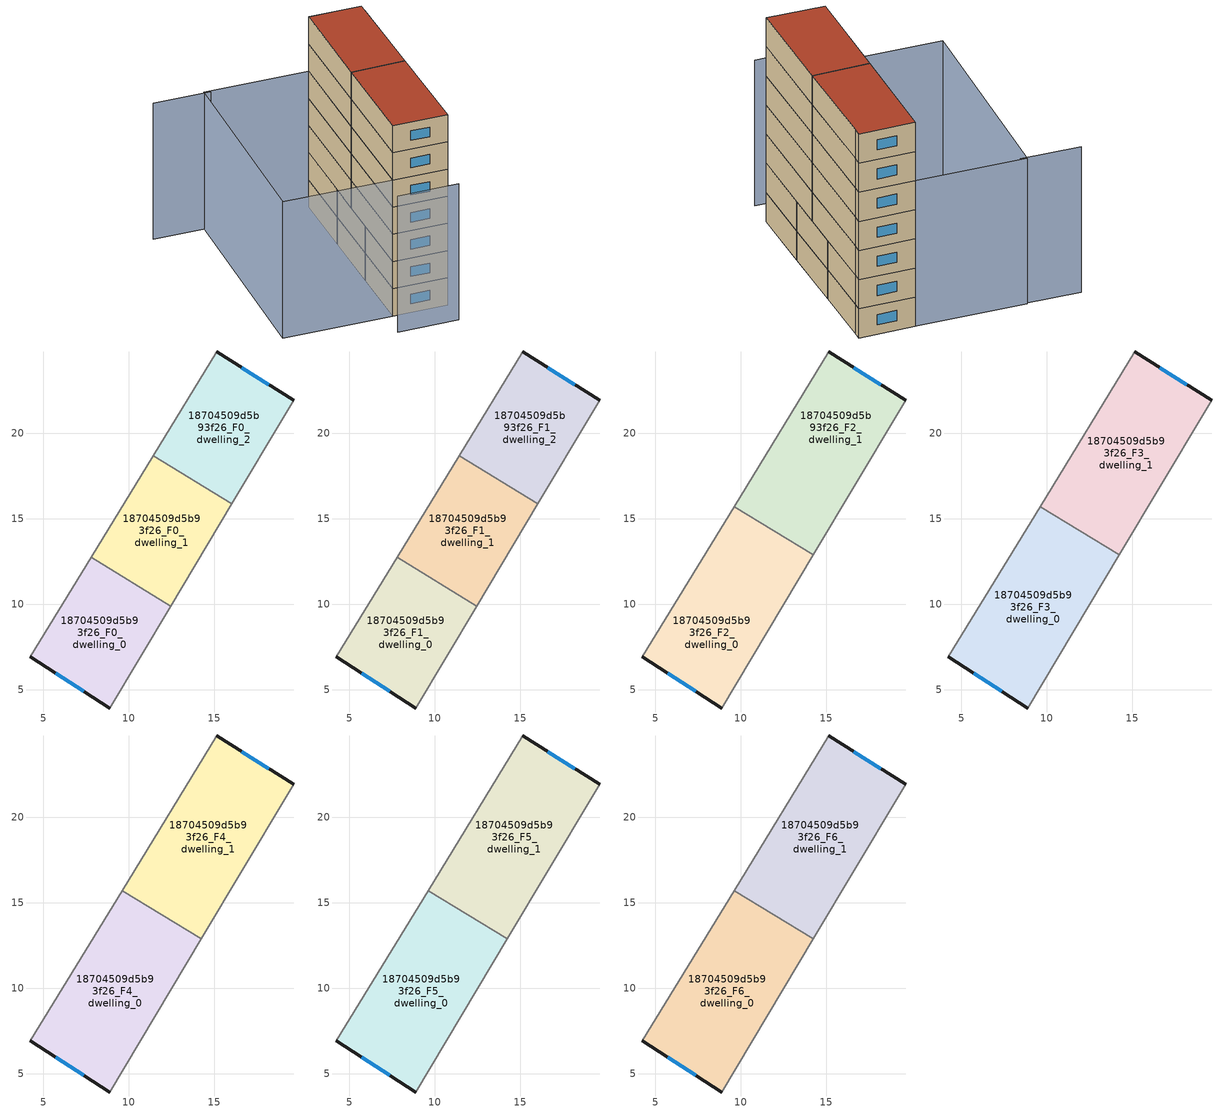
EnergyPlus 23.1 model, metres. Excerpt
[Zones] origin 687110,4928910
18704509d5b93f26_F0_dwelling_0
 floor ground (EU_floor_Construction): 12.44,9.89 8.86,3.92 4.22,6.92 7.79,12.74 z0
 wall outside (EU_wall_Construction): 4.22,6.92 8.86,3.92 z0:3
 wall to 18704509d5b93f26_F0_dwelling_1 (EU_wall_Construction): 12.44,9.89 7.79,12.74 z0:3
 wall adiabatic (EU_wall_Construction): 8.86,3.92 12.44,9.89 / 7.79,12.74 4.22,6.92 z0:3
 window (EU_Window_Construction): 5.73,5.95 7.35,4.9 z0.98:2.02
18704509d5b93f26_F0_dwelling_1
 floor ground (EU_floor_Construction): 16.03,15.88 12.44,9.89 7.79,12.74 11.44,18.7 z0
 wall to 18704509d5b93f26_F0_dwelling_2 (EU_wall_Construction): 16.03,15.88 11.44,18.7 z0:3
 wall adiabatic (EU_wall_Construction): 12.44,9.89 16.03,15.88 / 11.44,18.7 7.79,12.74 z0:3
18704509d5b93f26_F0_dwelling_2
 floor ground (EU_floor_Construction): 19.66,21.94 19.2,21.2 16.03,15.88 11.44,18.7 15.16,24.76 z0
 wall outside (EU_wall_Construction): 19.66,21.94 15.16,24.76 z0:3
 wall adiabatic (EU_wall_Construction): 15.16,24.76 11.44,18.7 / 16.03,15.88 19.2,21.2 19.66,21.94 z0:3
 window (EU_Window_Construction): 18.19,22.86 16.62,23.84 z0.98:2.02
18704509d5b93f26_F1_dwelling_0
 floor to 18704509d5b93f26_F0_dwelling_0 (EU_floor_Construction): 12.44,9.89 8.86,3.92 4.22,6.92 7.79,12.74 z3
 wall outside (EU_wall_Construction): 4.22,6.92 8.86,3.92 z3:6
 wall to 18704509d5b93f26_F1_dwelling_1 (EU_wall_Construction): 12.44,9.89 7.79,12.74 z3:6
 wall adiabatic (EU_wall_Construction): 8.86,3.92 12.44,9.89 / 7.79,12.74 4.22,6.92 z3:6
 window (EU_Window_Construction): 5.73,5.95 7.35,4.9 z3.98:5.02
18704509d5b93f26_F1_dwelling_1
 floor to 18704509d5b93f26_F0_dwelling_1 (EU_floor_Construction): 16.03,15.88 12.44,9.89 7.79,12.74 11.44,18.7 z3
 wall to 18704509d5b93f26_F1_dwelling_2 (EU_wall_Construction): 16.03,15.88 11.44,18.7 z3:6
 wall adiabatic (EU_wall_Construction): 12.44,9.89 16.03,15.88 / 11.44,18.7 7.79,12.74 z3:6
18704509d5b93f26_F1_dwelling_2
 floor to 18704509d5b93f26_F0_dwelling_2 (EU_floor_Construction): 19.66,21.94 19.2,21.2 16.03,15.88 11.44,18.7 15.16,24.76 z3
 wall outside (EU_wall_Construction): 19.66,21.94 15.16,24.76 z3:6
 wall adiabatic (EU_wall_Construction): 15.16,24.76 11.44,18.7 / 16.03,15.88 19.2,21.2 19.66,21.94 z3:6
 window (EU_Window_Construction): 18.19,22.86 16.62,23.84 z3.98:5.02
18704509d5b93f26_F2_dwelling_0
 floor to 18704509d5b93f26_F1_dwelling_0 (EU_floor_Construction): 12.44,9.89 8.86,3.92 4.22,6.92 7.79,12.74 z6
 floor to 18704509d5b93f26_F1_dwelling_1 (EU_floor_Construction): 14.22,12.88 12.44,9.89 7.79,12.74 9.61,15.71 z6
 wall outside (EU_wall_Construction): 4.22,6.92 8.86,3.92 z6:9
 wall adiabatic (EU_wall_Construction): 9.61,15.71 4.22,6.92 / 8.86,3.92 14.22,12.88 z6:9
 wall to 18704509d5b93f26_F2_dwelling_1 (EU_wall_Construction): 14.22,12.88 9.61,15.71 z6:9
 window (EU_Window_Construction): 5.73,5.95 7.35,4.9 z6.98:8.02
18704509d5b93f26_F2_dwelling_1
 floor to 18704509d5b93f26_F1_dwelling_1 (EU_floor_Construction): 16.03,15.88 14.22,12.88 9.61,15.71 11.44,18.7 z6
 floor to 18704509d5b93f26_F1_dwelling_2 (EU_floor_Construction): 19.66,21.94 19.2,21.2 16.03,15.88 11.44,18.7 15.16,24.76 z6
 wall outside (EU_wall_Construction): 19.66,21.94 15.16,24.76 z6:9
 wall adiabatic (EU_wall_Construction): 14.22,12.88 19.2,21.2 19.66,21.94 / 15.16,24.76 9.61,15.71 z6:9
 window (EU_Window_Construction): 18.19,22.86 16.62,23.84 z6.98:8.02
18704509d5b93f26_F3_dwelling_0
 floor to 18704509d5b93f26_F2_dwelling_0 (EU_floor_Construction): 14.22,12.88 8.86,3.92 4.22,6.92 9.61,15.71 z9
 wall outside (EU_wall_Construction): 4.22,6.92 8.86,3.92 z9:12
 wall adiabatic (EU_wall_Construction): 9.61,15.71 4.22,6.92 / 8.86,3.92 14.22,12.88 z9:12
 wall to 18704509d5b93f26_F3_dwelling_1 (EU_wall_Construction): 14.22,12.88 9.61,15.71 z9:12
 window (EU_Window_Construction): 5.73,5.95 7.35,4.9 z9.98:11.02
18704509d5b93f26_F3_dwelling_1
 floor to 18704509d5b93f26_F2_dwelling_1 (EU_floor_Construction): 19.66,21.94 19.2,21.2 14.22,12.88 9.61,15.71 15.16,24.76 z9
 wall outside (EU_wall_Construction): 19.66,21.94 15.16,24.76 z9:12
 wall adiabatic (EU_wall_Construction): 14.22,12.88 19.2,21.2 19.66,21.94 / 15.16,24.76 9.61,15.71 z9:12
 window (EU_Window_Construction): 18.19,22.86 16.62,23.84 z9.98:11.02
18704509d5b93f26_F4_dwelling_0
 floor to 18704509d5b93f26_F3_dwelling_0 (EU_floor_Construction): 14.22,12.88 8.86,3.92 4.22,6.92 9.61,15.71 z12
 wall outside (EU_wall_Construction): 4.22,6.92 8.86,3.92 z12:15
 wall adiabatic (EU_wall_Construction): 9.61,15.71 4.22,6.92 / 8.86,3.92 14.22,12.88 z12:15
 wall to 18704509d5b93f26_F4_dwelling_1 (EU_wall_Construction): 14.22,12.88 9.61,15.71 z12:15
 window (EU_Window_Construction): 5.73,5.95 7.35,4.9 z12.98:14.02
18704509d5b93f26_F4_dwelling_1
 floor to 18704509d5b93f26_F3_dwelling_1 (EU_floor_Construction): 19.66,21.94 19.2,21.2 14.22,12.88 9.61,15.71 15.16,24.76 z12
 wall outside (EU_wall_Construction): 19.66,21.94 15.16,24.76 z12:15
 wall adiabatic (EU_wall_Construction): 14.22,12.88 19.2,21.2 19.66,21.94 / 15.16,24.76 9.61,15.71 z12:15
 window (EU_Window_Construction): 18.19,22.86 16.62,23.84 z12.98:14.02
18704509d5b93f26_F5_dwelling_0
 floor to 18704509d5b93f26_F4_dwelling_0 (EU_floor_Construction): 14.22,12.88 8.86,3.92 4.22,6.92 9.61,15.71 z15
 wall outside (EU_wall_Construction): 4.22,6.92 8.86,3.92 z15:18
 wall adiabatic (EU_wall_Construction): 9.61,15.71 4.22,6.92 / 8.86,3.92 14.22,12.88 z15:18
 wall to 18704509d5b93f26_F5_dwelling_1 (EU_wall_Construction): 14.22,12.88 9.61,15.71 z15:18
 window (EU_Window_Construction): 5.73,5.95 7.35,4.9 z15.98:17.02
18704509d5b93f26_F5_dwelling_1
 floor to 18704509d5b93f26_F4_dwelling_1 (EU_floor_Construction): 19.66,21.94 19.2,21.2 14.22,12.88 9.61,15.71 15.16,24.76 z15
 wall outside (EU_wall_Construction): 19.66,21.94 15.16,24.76 z15:18
 wall adiabatic (EU_wall_Construction): 14.22,12.88 19.2,21.2 19.66,21.94 / 15.16,24.76 9.61,15.71 z15:18
 window (EU_Window_Construction): 18.19,22.86 16.62,23.84 z15.98:17.02
18704509d5b93f26_F6_dwelling_0
 floor to 18704509d5b93f26_F5_dwelling_0 (EU_floor_Construction): 14.22,12.88 8.86,3.92 4.22,6.92 9.61,15.71 z18
 wall outside (EU_wall_Construction): 4.22,6.92 8.86,3.92 z18:21
 wall adiabatic (EU_wall_Construction): 9.61,15.71 4.22,6.92 / 8.86,3.92 14.22,12.88 z18:21
 wall to 18704509d5b93f26_F6_dwelling_1 (EU_wall_Construction): 14.22,12.88 9.61,15.71 z18:21
 window (EU_Window_Construction): 5.73,5.95 7.35,4.9 z18.98:20.02
 roof outside (EU_roof_Construction): 8.86,3.92 14.22,12.88 9.61,15.71 4.22,6.92 z21
18704509d5b93f26_F6_dwelling_1
 floor to 18704509d5b93f26_F5_dwelling_1 (EU_floor_Construction): 19.66,21.94 19.2,21.2 14.22,12.88 9.61,15.71 15.16,24.76 z18
 wall outside (EU_wall_Construction): 19.66,21.94 15.16,24.76 z18:21
 wall adiabatic (EU_wall_Construction): 14.22,12.88 19.2,21.2 19.66,21.94 / 15.16,24.76 9.61,15.71 z18:21
 window (EU_Window_Construction): 18.19,22.86 16.62,23.84 z18.98:20.02
 roof outside (EU_roof_Construction): 14.22,12.88 19.2,21.2 19.66,21.94 15.16,24.76 9.61,15.71 z21
shading: 2.18,4.83 7.33,1.55 / 1.99,33.14 6.79,30.01 / 4.22,6.93 -5.02,12.91 / -5.02,12.91 6.34,30.46 / 6.34,30.46 15.58,24.48 / 15.58,24.48 4.22,6.93 z0:15
[Building]
EU S2 Campaign: North Axis=0; Terrain=City; Solar Distribution=FullExterior
[Site:Location]
Bologna: Latitude=44.5; Longitude=11.25; Time Zone=1; Elevation=37
[SizingPeriod:WeatherFileDays]
AnnualSizingPeriod: Begin Month=1; Begin Day of Month=1; End Month=12; End Day of Month=31; Day of Week for Start Day=Monday; Use Weather File Daylight Saving Period=No; Use Weather File Rain and Snow Indicators=No
[MATERIAL]
EU_InternalMass_Material: Roughness=MediumRough; Thickness=0.1; Conductivity=1; Density=1800; Specific Heat=900; Thermal Absorptance=0.9; Solar Absorptance=0.7; Visible Absorptance=0.7
[MATERIAL:NOMASS] Roughness=MediumRough; Thermal Absorptance=0.9; Solar Absorptance=0.7; Visible Absorptance=0.7
Name | Thermal Resistance
EU_wall_NoMass | 0.905828
EU_roof_NoMass | 0.37593
EU_floor_NoMass | 0.67114
[WINDOWMATERIAL:SIMPLEGLAZINGSYSTEM]
EU_Window_SimpleGlazing: UFactor=4.52486; Solar Heat Gain Coefficient=0.85; Visible Transmittance=0.85
[CONSTRUCTION]
EU_wall_Construction: EU_wall_NoMass
EU_roof_Construction: EU_roof_NoMass
EU_floor_Construction: EU_floor_NoMass
EU_InternalMass_Construction: EU_InternalMass_Material
EU_Window_Construction: EU_Window_SimpleGlazing
[ZONE] Type=1; Multiplier=1; Ceiling Height=autocalculate; Floor Area=autocalculate; Part of Total Floor Area=Yes
Name | Volume
18704509d5b93f26_F0_dwelling_0; 18704509d5b93f26_F1_dwelling_0 | 113.542
18704509d5b93f26_F2_dwelling_0; 18704509d5b93f26_F3_dwelling_0; 18704509d5b93f26_F4_dwelling_0; 18704509d5b93f26_F5_dwelling_0; 18704509d5b93f26_F6_dwelling_0 | 170.323
18704509d5b93f26_F0_dwelling_1; 18704509d5b93f26_F1_dwelling_1 | 113.555
18704509d5b93f26_F2_dwelling_1; 18704509d5b93f26_F3_dwelling_1; 18704509d5b93f26_F4_dwelling_1; 18704509d5b93f26_F5_dwelling_1; 18704509d5b93f26_F6_dwelling_1 | 170.325
18704509d5b93f26_F0_dwelling_2; 18704509d5b93f26_F1_dwelling_2 | 113.549
[INTERNALMASS] Construction=EU_InternalMass_Construction
Name | Zone or ZoneList | Surface Area
18704509d5b93f26_F0_dwelling_0_EU_InternalMass | 18704509d5b93f26_F0_dwelling_0 | 37.8472
18704509d5b93f26_F0_dwelling_1_EU_InternalMass | 18704509d5b93f26_F0_dwelling_1 | 37.8517
18704509d5b93f26_F0_dwelling_2_EU_InternalMass | 18704509d5b93f26_F0_dwelling_2 | 37.8496
18704509d5b93f26_F1_dwelling_0_EU_InternalMass | 18704509d5b93f26_F1_dwelling_0 | 37.8472
18704509d5b93f26_F1_dwelling_1_EU_InternalMass | 18704509d5b93f26_F1_dwelling_1 | 37.8517
18704509d5b93f26_F1_dwelling_2_EU_InternalMass | 18704509d5b93f26_F1_dwelling_2 | 37.8496
18704509d5b93f26_F2_dwelling_0_EU_InternalMass | 18704509d5b93f26_F2_dwelling_0 | 56.7733
18704509d5b93f26_F2_dwelling_1_EU_InternalMass | 18704509d5b93f26_F2_dwelling_1 | 56.775
18704509d5b93f26_F3_dwelling_0_EU_InternalMass | 18704509d5b93f26_F3_dwelling_0 | 56.7733
18704509d5b93f26_F3_dwelling_1_EU_InternalMass | 18704509d5b93f26_F3_dwelling_1 | 56.775
18704509d5b93f26_F4_dwelling_0_EU_InternalMass | 18704509d5b93f26_F4_dwelling_0 | 56.7733
18704509d5b93f26_F4_dwelling_1_EU_InternalMass | 18704509d5b93f26_F4_dwelling_1 | 56.775
18704509d5b93f26_F5_dwelling_0_EU_InternalMass | 18704509d5b93f26_F5_dwelling_0 | 56.7733
18704509d5b93f26_F5_dwelling_1_EU_InternalMass | 18704509d5b93f26_F5_dwelling_1 | 56.775
18704509d5b93f26_F6_dwelling_0_EU_InternalMass | 18704509d5b93f26_F6_dwelling_0 | 56.7733
18704509d5b93f26_F6_dwelling_1_EU_InternalMass | 18704509d5b93f26_F6_dwelling_1 | 56.775
[OTHEREQUIPMENT] Fuel Type=Electricity; Design Level Calculation Method=Watts/Area; Power per Zone Floor Area=1; Fraction Latent=0; Fraction Radiant=0; Fraction Lost=0; Carbon Dioxide Generation Rate=0; EndUse Subcategory=EU_Step8_InternalGains
Name | Zone or ZoneList or Space or SpaceList | Schedule
EU_Step8_InternalGain_18704509d5b93f26_F0_dwelling_0_f000 | 18704509d5b93f26_F0_dwelling_0 | EU_Step8_GainSchedule_18704509d5b93f26_F0_dwelling_0_f000
EU_Step8_InternalGain_18704509d5b93f26_F0_dwelling_1_f000 | 18704509d5b93f26_F0_dwelling_1 | EU_Step8_GainSchedule_18704509d5b93f26_F0_dwelling_1_f000
EU_Step8_InternalGain_18704509d5b93f26_F0_dwelling_2_f000 | 18704509d5b93f26_F0_dwelling_2 | EU_Step8_GainSchedule_18704509d5b93f26_F0_dwelling_2_f000
EU_Step8_InternalGain_18704509d5b93f26_F1_dwelling_0_f000 | 18704509d5b93f26_F1_dwelling_0 | EU_Step8_GainSchedule_18704509d5b93f26_F1_dwelling_0_f000
EU_Step8_InternalGain_18704509d5b93f26_F1_dwelling_1_f000 | 18704509d5b93f26_F1_dwelling_1 | EU_Step8_GainSchedule_18704509d5b93f26_F1_dwelling_1_f000
EU_Step8_InternalGain_18704509d5b93f26_F1_dwelling_2_f000 | 18704509d5b93f26_F1_dwelling_2 | EU_Step8_GainSchedule_18704509d5b93f26_F1_dwelling_2_f000
EU_Step8_InternalGain_18704509d5b93f26_F2_dwelling_0_f000 | 18704509d5b93f26_F2_dwelling_0 | EU_Step8_GainSchedule_18704509d5b93f26_F2_dwelling_0_f000
EU_Step8_InternalGain_18704509d5b93f26_F2_dwelling_1_f000 | 18704509d5b93f26_F2_dwelling_1 | EU_Step8_GainSchedule_18704509d5b93f26_F2_dwelling_1_f000
EU_Step8_InternalGain_18704509d5b93f26_F3_dwelling_0_f000 | 18704509d5b93f26_F3_dwelling_0 | EU_Step8_GainSchedule_18704509d5b93f26_F3_dwelling_0_f000
EU_Step8_InternalGain_18704509d5b93f26_F3_dwelling_1_f000 | 18704509d5b93f26_F3_dwelling_1 | EU_Step8_GainSchedule_18704509d5b93f26_F3_dwelling_1_f000
EU_Step8_InternalGain_18704509d5b93f26_F4_dwelling_0_f000 | 18704509d5b93f26_F4_dwelling_0 | EU_Step8_GainSchedule_18704509d5b93f26_F4_dwelling_0_f000
EU_Step8_InternalGain_18704509d5b93f26_F4_dwelling_1_f000 | 18704509d5b93f26_F4_dwelling_1 | EU_Step8_GainSchedule_18704509d5b93f26_F4_dwelling_1_f000
EU_Step8_InternalGain_18704509d5b93f26_F5_dwelling_0_f000 | 18704509d5b93f26_F5_dwelling_0 | EU_Step8_GainSchedule_18704509d5b93f26_F5_dwelling_0_f000
EU_Step8_InternalGain_18704509d5b93f26_F5_dwelling_1_f000 | 18704509d5b93f26_F5_dwelling_1 | EU_Step8_GainSchedule_18704509d5b93f26_F5_dwelling_1_f000
EU_Step8_InternalGain_18704509d5b93f26_F6_dwelling_0_f000 | 18704509d5b93f26_F6_dwelling_0 | EU_Step8_GainSchedule_18704509d5b93f26_F6_dwelling_0_f000
EU_Step8_InternalGain_18704509d5b93f26_F6_dwelling_1_f000 | 18704509d5b93f26_F6_dwelling_1 | EU_Step8_GainSchedule_18704509d5b93f26_F6_dwelling_1_f000
[ZONEVENTILATION:DESIGNFLOWRATE] Schedule=EU_AlwaysOn; Design Flow Rate Calculation Method=AirChanges/Hour; Air Changes per Hour=0.73129; Ventilation Type=Natural; Fan Pressure Rise=0; Fan Total Efficiency=1; Constant Term Coefficient=1; Temperature Term Coefficient=0; Velocity Term Coefficient=0; Velocity Squared Term Coefficient=0; Minimum Indoor Temperature=-100; Maximum Indoor Temperature=100; Delta Temperature=-100; Minimum Outdoor Temperature=-100; Maximum Outdoor Temperature=100; Maximum Wind Speed=40
Name | Zone or ZoneList or Space or SpaceList
EU_ConstantAir_18704509d5b93f26_F0_dwelling_0 | 18704509d5b93f26_F0_dwelling_0
EU_ConstantAir_18704509d5b93f26_F0_dwelling_1 | 18704509d5b93f26_F0_dwelling_1
EU_ConstantAir_18704509d5b93f26_F0_dwelling_2 | 18704509d5b93f26_F0_dwelling_2
EU_ConstantAir_18704509d5b93f26_F1_dwelling_0 | 18704509d5b93f26_F1_dwelling_0
EU_ConstantAir_18704509d5b93f26_F1_dwelling_1 | 18704509d5b93f26_F1_dwelling_1
EU_ConstantAir_18704509d5b93f26_F1_dwelling_2 | 18704509d5b93f26_F1_dwelling_2
EU_ConstantAir_18704509d5b93f26_F2_dwelling_0 | 18704509d5b93f26_F2_dwelling_0
EU_ConstantAir_18704509d5b93f26_F2_dwelling_1 | 18704509d5b93f26_F2_dwelling_1
EU_ConstantAir_18704509d5b93f26_F3_dwelling_0 | 18704509d5b93f26_F3_dwelling_0
EU_ConstantAir_18704509d5b93f26_F3_dwelling_1 | 18704509d5b93f26_F3_dwelling_1
EU_ConstantAir_18704509d5b93f26_F4_dwelling_0 | 18704509d5b93f26_F4_dwelling_0
EU_ConstantAir_18704509d5b93f26_F4_dwelling_1 | 18704509d5b93f26_F4_dwelling_1
EU_ConstantAir_18704509d5b93f26_F5_dwelling_0 | 18704509d5b93f26_F5_dwelling_0
EU_ConstantAir_18704509d5b93f26_F5_dwelling_1 | 18704509d5b93f26_F5_dwelling_1
EU_ConstantAir_18704509d5b93f26_F6_dwelling_0 | 18704509d5b93f26_F6_dwelling_0
EU_ConstantAir_18704509d5b93f26_F6_dwelling_1 | 18704509d5b93f26_F6_dwelling_1
[HVACTEMPLATE:THERMOSTAT] Constant Heating Setpoint=20; Constant Cooling Setpoint=50
EU_HeatOnly_18704509d5b93f26_F0_dwelling_0; EU_HeatOnly_18704509d5b93f26_F0_dwelling_1; EU_HeatOnly_18704509d5b93f26_F0_dwelling_2; EU_HeatOnly_18704509d5b93f26_F1_dwelling_0; EU_HeatOnly_18704509d5b93f26_F1_dwelling_1; EU_HeatOnly_18704509d5b93f26_F1_dwelling_2; EU_HeatOnly_18704509d5b93f26_F2_dwelling_0; EU_HeatOnly_18704509d5b93f26_F2_dwelling_1; EU_HeatOnly_18704509d5b93f26_F3_dwelling_0; EU_HeatOnly_18704509d5b93f26_F3_dwelling_1; EU_HeatOnly_18704509d5b93f26_F4_dwelling_0; EU_HeatOnly_18704509d5b93f26_F4_dwelling_1; EU_HeatOnly_18704509d5b93f26_F5_dwelling_0; EU_HeatOnly_18704509d5b93f26_F5_dwelling_1; EU_HeatOnly_18704509d5b93f26_F6_dwelling_0; EU_HeatOnly_18704509d5b93f26_F6_dwelling_1
[HVACTEMPLATE:ZONE:IDEALLOADSAIRSYSTEM] System Availability Schedule=EU_AlwaysOn; Maximum Heating Supply Air Temperature=50; Minimum Cooling Supply Air Temperature=13; Maximum Heating Supply Air Humidity Ratio=0.0156; Minimum Cooling Supply Air Humidity Ratio=0.0077; Heating Limit=NoLimit; Cooling Limit=NoLimit; Heating Availability Schedule=EU_AlwaysOn; Cooling Availability Schedule=EU_CoolingOff; Dehumidification Control Type=ConstantSensibleHeatRatio; Cooling Sensible Heat Ratio=0.7; Dehumidification Setpoint=60; Humidification Control Type=None; Humidification Setpoint=30; Outdoor Air Method=None; Outdoor Air Flow Rate per Person=0.00944; Outdoor Air Flow Rate per Zone Floor Area=0; Outdoor Air Flow Rate per Zone=0; Demand Controlled Ventilation Type=None; Outdoor Air Economizer Type=NoEconomizer; Heat Recovery Type=None; Sensible Heat Recovery Effectiveness=0.7; Latent Heat Recovery Effectiveness=0.65
Name | Template Thermostat
18704509d5b93f26_F0_dwelling_0 | EU_HeatOnly_18704509d5b93f26_F0_dwelling_0
18704509d5b93f26_F0_dwelling_1 | EU_HeatOnly_18704509d5b93f26_F0_dwelling_1
18704509d5b93f26_F0_dwelling_2 | EU_HeatOnly_18704509d5b93f26_F0_dwelling_2
18704509d5b93f26_F1_dwelling_0 | EU_HeatOnly_18704509d5b93f26_F1_dwelling_0
18704509d5b93f26_F1_dwelling_1 | EU_HeatOnly_18704509d5b93f26_F1_dwelling_1
18704509d5b93f26_F1_dwelling_2 | EU_HeatOnly_18704509d5b93f26_F1_dwelling_2
18704509d5b93f26_F2_dwelling_0 | EU_HeatOnly_18704509d5b93f26_F2_dwelling_0
18704509d5b93f26_F2_dwelling_1 | EU_HeatOnly_18704509d5b93f26_F2_dwelling_1
18704509d5b93f26_F3_dwelling_0 | EU_HeatOnly_18704509d5b93f26_F3_dwelling_0
18704509d5b93f26_F3_dwelling_1 | EU_HeatOnly_18704509d5b93f26_F3_dwelling_1
18704509d5b93f26_F4_dwelling_0 | EU_HeatOnly_18704509d5b93f26_F4_dwelling_0
18704509d5b93f26_F4_dwelling_1 | EU_HeatOnly_18704509d5b93f26_F4_dwelling_1
18704509d5b93f26_F5_dwelling_0 | EU_HeatOnly_18704509d5b93f26_F5_dwelling_0
18704509d5b93f26_F5_dwelling_1 | EU_HeatOnly_18704509d5b93f26_F5_dwelling_1
18704509d5b93f26_F6_dwelling_0 | EU_HeatOnly_18704509d5b93f26_F6_dwelling_0
18704509d5b93f26_F6_dwelling_1 | EU_HeatOnly_18704509d5b93f26_F6_dwelling_1
[SIZING:ZONE] Zone Cooling Design Supply Air Temperature Input Method=SupplyAirTemperature; Zone Cooling Design Supply Air Temperature=13; Zone Heating Design Supply Air Temperature Input Method=SupplyAirTemperature; Zone Heating Design Supply Air Temperature=50; Zone Cooling Design Supply Air Humidity Ratio=0.008; Zone Heating Design Supply Air Humidity Ratio=0.008; Cooling Design Air Flow Method=DesignDay; Cooling Design Air Flow Rate=0; Cooling Minimum Air Flow per Zone Floor Area=0.000762; Cooling Minimum Air Flow=0; Cooling Minimum Air Flow Fraction=0.2; Heating Design Air Flow Method=DesignDay; Heating Design Air Flow Rate=0; Heating Maximum Air Flow per Zone Floor Area=0.002032; Heating Maximum Air Flow=0.141576; Heating Maximum Air Flow Fraction=0.3; Account for Dedicated Outdoor Air System=No; Dedicated Outdoor Air System Control Strategy=NeutralSupplyAir; Dedicated Outdoor Air Low Setpoint Temperature for Design=autosize; Dedicated Outdoor Air High Setpoint Temperature for Design=autosize; Zone Load Sizing Method=Sensible Load Only No Latent Load; Zone Latent Cooling Design Supply Air Humidity Ratio Input Method=HumidityRatioDifference; Zone Cooling Design Supply Air Humidity Ratio Difference=0.005; Zone Latent Heating Design Supply Air Humidity Ratio Input Method=HumidityRatioDifference; Zone Humidification Design Supply Air Humidity Ratio Difference=0.005
18704509d5b93f26_F0_dwelling_0; 18704509d5b93f26_F0_dwelling_1; 18704509d5b93f26_F0_dwelling_2; 18704509d5b93f26_F1_dwelling_0; 18704509d5b93f26_F1_dwelling_1; 18704509d5b93f26_F1_dwelling_2; 18704509d5b93f26_F2_dwelling_0; 18704509d5b93f26_F2_dwelling_1; 18704509d5b93f26_F3_dwelling_0; 18704509d5b93f26_F3_dwelling_1; 18704509d5b93f26_F4_dwelling_0; 18704509d5b93f26_F4_dwelling_1; 18704509d5b93f26_F5_dwelling_0; 18704509d5b93f26_F5_dwelling_1; 18704509d5b93f26_F6_dwelling_0; 18704509d5b93f26_F6_dwelling_1
[SCHEDULE:CONSTANT]
Name | Hourly Value
EU_AlwaysOn | 1
EU_CoolingOff | 0
[SCHEDULE:FILE] Column Number=1; Rows to Skip at Top=0; Number of Hours of Data=8760; Column Separator=Comma; Interpolate to Timestep=No; Minutes per Item=60; Adjust Schedule for Daylight Savings=Yes
Name | File
EU_Step8_GainSchedule_18704509d5b93f26_F0_dwelling_0_f000 | ../../schedules/18704509d5b93f26/18704509d5b93f26_F0_dwelling_0_f000_gain.csv
EU_Step8_GainSchedule_18704509d5b93f26_F0_dwelling_1_f000 | ../../schedules/18704509d5b93f26/18704509d5b93f26_F0_dwelling_1_f000_gain.csv
EU_Step8_GainSchedule_18704509d5b93f26_F0_dwelling_2_f000 | ../../schedules/18704509d5b93f26/18704509d5b93f26_F0_dwelling_2_f000_gain.csv
EU_Step8_GainSchedule_18704509d5b93f26_F1_dwelling_0_f000 | ../../schedules/18704509d5b93f26/18704509d5b93f26_F1_dwelling_0_f000_gain.csv
EU_Step8_GainSchedule_18704509d5b93f26_F1_dwelling_1_f000 | ../../schedules/18704509d5b93f26/18704509d5b93f26_F1_dwelling_1_f000_gain.csv
EU_Step8_GainSchedule_18704509d5b93f26_F1_dwelling_2_f000 | ../../schedules/18704509d5b93f26/18704509d5b93f26_F1_dwelling_2_f000_gain.csv
EU_Step8_GainSchedule_18704509d5b93f26_F2_dwelling_0_f000 | ../../schedules/18704509d5b93f26/18704509d5b93f26_F2_dwelling_0_f000_gain.csv
EU_Step8_GainSchedule_18704509d5b93f26_F2_dwelling_1_f000 | ../../schedules/18704509d5b93f26/18704509d5b93f26_F2_dwelling_1_f000_gain.csv
EU_Step8_GainSchedule_18704509d5b93f26_F3_dwelling_0_f000 | ../../schedules/18704509d5b93f26/18704509d5b93f26_F3_dwelling_0_f000_gain.csv
EU_Step8_GainSchedule_18704509d5b93f26_F3_dwelling_1_f000 | ../../schedules/18704509d5b93f26/18704509d5b93f26_F3_dwelling_1_f000_gain.csv
EU_Step8_GainSchedule_18704509d5b93f26_F4_dwelling_0_f000 | ../../schedules/18704509d5b93f26/18704509d5b93f26_F4_dwelling_0_f000_gain.csv
EU_Step8_GainSchedule_18704509d5b93f26_F4_dwelling_1_f000 | ../../schedules/18704509d5b93f26/18704509d5b93f26_F4_dwelling_1_f000_gain.csv
EU_Step8_GainSchedule_18704509d5b93f26_F5_dwelling_0_f000 | ../../schedules/18704509d5b93f26/18704509d5b93f26_F5_dwelling_0_f000_gain.csv
EU_Step8_GainSchedule_18704509d5b93f26_F5_dwelling_1_f000 | ../../schedules/18704509d5b93f26/18704509d5b93f26_F5_dwelling_1_f000_gain.csv
EU_Step8_GainSchedule_18704509d5b93f26_F6_dwelling_0_f000 | ../../schedules/18704509d5b93f26/18704509d5b93f26_F6_dwelling_0_f000_gain.csv
EU_Step8_GainSchedule_18704509d5b93f26_F6_dwelling_1_f000 | ../../schedules/18704509d5b93f26/18704509d5b93f26_F6_dwelling_1_f000_gain.csv
